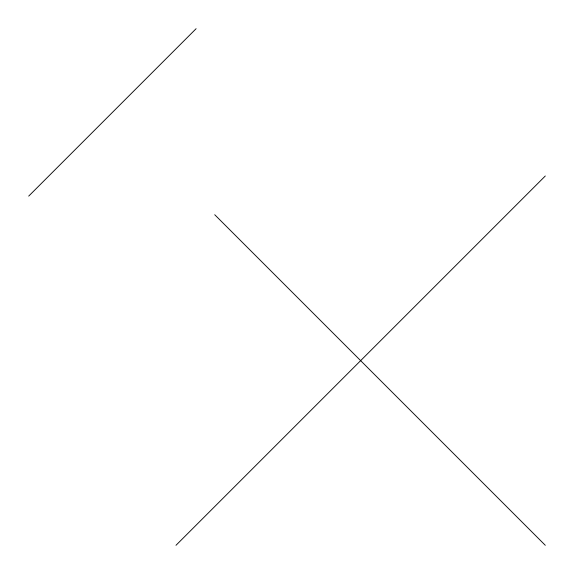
<?xml version="1.0" encoding="UTF-8"?>
<svg xmlns="http://www.w3.org/2000/svg" width="574" height="574" viewBox="0 0 574 574"><rect width="100%" height="100%" fill="white"/><g stroke="black" fill="none" stroke-linecap="round" stroke-linejoin="round"><path stroke-width="0.86" d="M28.7 196.114L196.114 28.7M175.981 545.3L545.3 175.981M214.726 214.726L545.3 545.3"/></g></svg>
